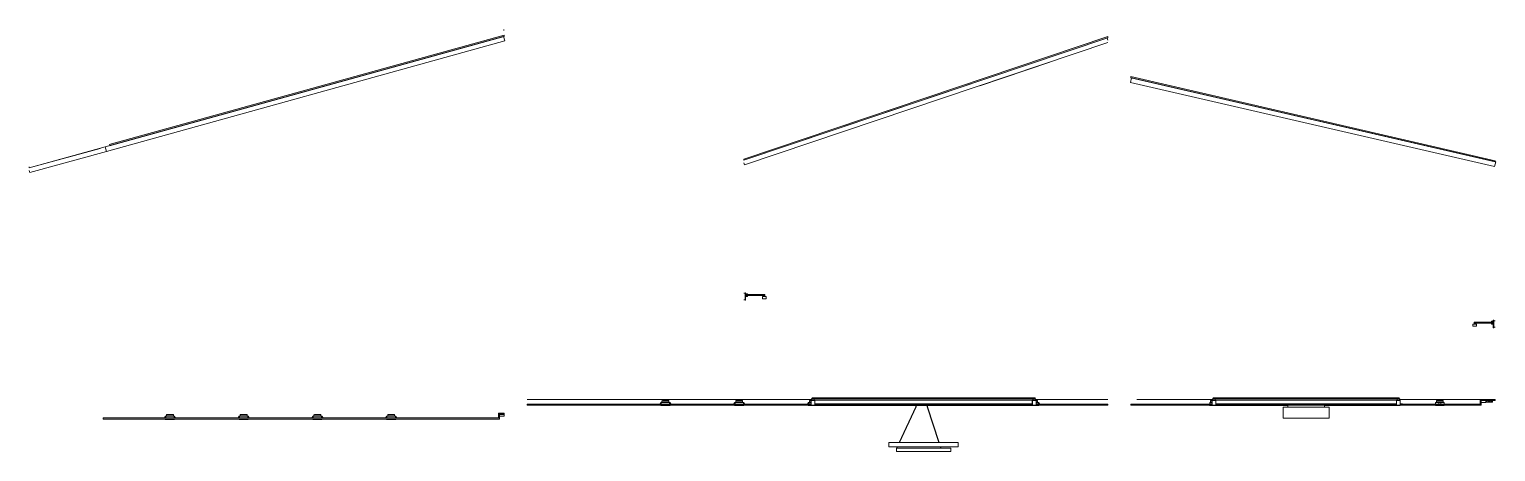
# Model space of a CAD drawing. Header units: centimetres. Extents: x 169 to 1760, y 222 to 680.
import ezdxf

# ---------------------------------------------------------------- set-up
doc = ezdxf.new("R2010")
doc.units = ezdxf.units.CM
for name, color, linetype, lineweight in [('A-CLNG', 7, 'Continuous', 15), ('A-CLNG-PATT', 7, 'Continuous', 15), ('A-GENM', 7, 'Continuous', 9), ('A-GLAZ-CWMG', 7, 'Continuous', 9), ('A-WALL', 7, 'Continuous', 9), ('A-WALL-PATT', 7, 'Continuous', 9), ('E-LITE-EQPM', 7, 'Continuous', 9)]:
    doc.layers.add(name, color=color, linetype=linetype, lineweight=lineweight)

# ---------------------------------------------------------------- blocks, each defined once
blk = doc.blocks.new('Rectangular Mullion - TEC_LAMEL-1615011-2-2')
at = {"layer": 'A-GLAZ-CWMG', "color": 253, "lineweight": 5, "true_color": 0xaaaaaa}
for p, q in [((1364.7, 627.1), (1363.6, 622.2)), ((1363.6, 622.2), (1758.6, 531)), ((1759.7, 535.9), (1364.7, 627.1)), ((1758.6, 531), (1759.7, 535.9))]:
    blk.add_line(p, q, dxfattribs=at)
blk = doc.blocks.new('Rectangular Mullion - TEC_LAMEL-1726567-2-2')
at = {"layer": 'A-GLAZ-CWMG', "color": 253, "lineweight": 5, "true_color": 0xaaaaaa}
for p, q in [((169.1, 529.4), (251.5, 552.2)), ((252.8, 547.4), (169.8, 524.4)), ((169.8, 524.4), (169.1, 526.8))]:
    blk.add_line(p, q, dxfattribs=at)
blk = doc.blocks.new('Rectangular Mullion - TEC_LAMEL-1726568-2-2')
at = {"layer": 'A-GLAZ-CWMG', "color": 253, "lineweight": 5, "true_color": 0xaaaaaa}
for p, q in [((683.5, 672), (251.5, 552.2)), ((684.8, 667.2), (683.5, 672)), ((252.8, 547.4), (684.8, 667.2)), ((251.5, 552.2), (252.8, 547.4))]:
    blk.add_line(p, q, dxfattribs=at)
blk = doc.blocks.new('Rectangular Mullion - TEC_LAMEL-1615315-2-2')
at = {"layer": 'A-GLAZ-CWMG', "color": 253, "lineweight": 5, "true_color": 0xaaaaaa}
for p, q in [((1338.3, 670.4), (1339.1, 668)), ((1339.1, 665.4), (944.9, 532.7)), ((944.1, 537.7), (1190.6, 620.7)), ((944.9, 532.7), (944.1, 535.1))]:
    blk.add_line(p, q, dxfattribs=at)
blk = doc.blocks.new('ClearAccent-RS060B-3D - 1xLED5-36-_830-1748872-2-2')
at = {"layer": 'E-LITE-EQPM', "lineweight": 5}
for p, q in [((854.6, 273.3), (854.6, 273.2)), ((863.6, 273.2), (863.7, 273.3))]:
    blk.add_line(p, q, dxfattribs=at)
blk = doc.blocks.new('LIGHT PROFILE - 60-1634594-2-2')
at = {"layer": 'E-LITE-EQPM', "lineweight": 5}
for p, q in [((1017.2, 277), (1021.1, 277)), ((1017.2, 277), (1017.2, 272)), ((1021.1, 272), (1017.2, 272)), ((1021.1, 272), (1021.1, 277))]:
    blk.add_line(p, q, dxfattribs=at)
blk = doc.blocks.new('ClearAccent-RS060B-3D - 1xLED5-36-_830-V27-2-2')
at = {"layer": 'E-LITE-EQPM', "lineweight": 5}
for p, q in [((1254.1, 271.8), (1254.1, 271.5)), ((1264.1, 271.5), (1254.1, 271.5)), ((1262.9, 276.6), (1261.2, 276.6)), ((1261.2, 275.2), (1262.9, 275.2)), ((1262.9, 275.2), (1261.2, 275.2)), ((1261.2, 275), (1263.7, 275)), ((1261.3, 277), (1262.5, 277)), ((1262.4, 275), (1262.4, 275.2)), ((1262.9, 276.6), (1262.5, 277)), ((1262.9, 275.2), (1262.9, 276.6)), ((1263.1, 275), (1262.9, 275.2)), ((1263.6, 273.2), (1263.7, 273.3)), ((1263.9, 275.1), (1263.7, 275)), ((1263.7, 275), (1264.9, 273.2)), ((1263.7, 273.3), (1263.7, 275)), ((1263.7, 273.3), (1263.7, 273.3)), ((1265.2, 273.2), (1263.9, 275.1)), ((1264.1, 271.5), (1264.1, 272))]:
    blk.add_line(p, q, dxfattribs=at)
blk = doc.blocks.new('ClearAccent-RS060B-3D - 1xLED5-36-_830-V28-2-2')
at = {"layer": 'E-LITE-EQPM', "lineweight": 5}
for p, q in [((1174.1, 271.8), (1174.1, 271.5)), ((1184.1, 271.5), (1174.1, 271.5)), ((1184.1, 271.5), (1184.1, 271.8))]:
    blk.add_line(p, q, dxfattribs=at)
blk = doc.blocks.new('ClearAccent-RS060B-3D - 1xLED5-36-_830-V29-2-2')
at = {"layer": 'E-LITE-EQPM', "lineweight": 5}
for p, q in [((1014.4, 275.1), (1013.1, 273.2)), ((1013.3, 273.2), (1014.6, 275)), ((1014.1, 272), (1014.1, 271.5)), ((1024.1, 271.5), (1014.1, 271.5)), ((1014.6, 275), (1014.4, 275.1)), ((1014.6, 275), (1014.6, 273.3)), ((1014.6, 275), (1017.1, 275)), ((1014.6, 273.3), (1014.6, 273.2)), ((1014.6, 273.3), (1014.6, 273.3)), ((1015.4, 275.2), (1015.2, 275)), ((1015.8, 277), (1015.4, 276.6)), ((1015.4, 276.6), (1015.4, 275.2)), ((1017.1, 276.6), (1015.4, 276.6)), ((1015.4, 275.2), (1017.1, 275.2)), ((1017.1, 275.2), (1015.4, 275.2)), ((1015.8, 277), (1017, 277)), ((1015.8, 275.2), (1015.8, 275)), ((1024.1, 271.5), (1024.1, 271.8))]:
    blk.add_line(p, q, dxfattribs=at)
blk = doc.blocks.new('ClearAccent-RS060B-3D - 1xLED5-36-_830-V30-2-2')
at = {"layer": 'E-LITE-EQPM', "lineweight": 5}
for p, q in [((934.4, 275.1), (933.1, 273.2)), ((933.3, 273.2), (934.6, 275)), ((934.1, 272), (934.1, 271.5)), ((944.1, 271.5), (934.1, 271.5)), ((934.6, 275), (934.4, 275.1)), ((934.6, 275), (934.6, 273.3)), ((934.6, 275), (943.7, 275)), ((934.6, 273.3), (934.6, 273.2)), ((934.6, 273.3), (943.7, 273.3)), ((935.4, 275.2), (935.2, 275)), ((935.8, 277), (935.4, 276.6)), ((935.4, 276.6), (935.4, 275.2)), ((942.9, 276.6), (935.4, 276.6)), ((935.4, 275.2), (942.9, 275.2)), ((942.9, 275.2), (935.4, 275.2)), ((935.8, 277), (942.5, 277)), ((935.8, 275.2), (935.8, 275)), ((942.4, 275), (942.4, 275.2)), ((942.9, 276.6), (942.5, 277)), ((942.9, 275.2), (942.9, 276.6)), ((943.1, 275), (942.9, 275.2)), ((943.6, 273.2), (943.7, 273.3)), ((943.9, 275.1), (943.7, 275)), ((943.7, 275), (944.9, 273.2)), ((943.7, 273.3), (943.7, 275)), ((945.2, 273.2), (943.9, 275.1)), ((944.1, 271.5), (944.1, 272))]:
    blk.add_line(p, q, dxfattribs=at)
blk = doc.blocks.new('ClearAccent-RS060B-3D - 1xLED5-36-_830-1748929-2-2')
at = {"layer": 'E-LITE-EQPM', "lineweight": 5}
for p, q in [((1449.1, 272), (1449.1, 271.5)), ((1454.1, 271.5), (1449.3, 271.5)), ((1449.6, 275), (1449.6, 273.3)), ((1449.6, 275), (1452.1, 275)), ((1449.6, 273.3), (1449.6, 273.2)), ((1449.6, 273.3), (1449.6, 273.3)), ((1450.4, 275.2), (1450.2, 275)), ((1450.8, 277), (1450.4, 276.6)), ((1450.4, 276.6), (1450.4, 275.2)), ((1452.1, 276.6), (1450.4, 276.6)), ((1450.4, 275.2), (1452.1, 275.2)), ((1452.1, 275.2), (1450.4, 275.2)), ((1450.8, 277), (1452, 277)), ((1450.8, 275.2), (1450.8, 275)), ((1459, 271.5), (1454.1, 271.5)), ((1459.1, 271.5), (1459.1, 271.8))]:
    blk.add_line(p, q, dxfattribs=at)
blk = doc.blocks.new('ClearAccent-RS060B-3D - 1xLED5-36-_830-V31-2-2')
at = {"layer": 'E-LITE-EQPM', "lineweight": 5}
for p, q in [((1529.1, 271.8), (1529.1, 271.5)), ((1534.1, 271.5), (1529.3, 271.5))]:
    blk.add_line(p, q, dxfattribs=at)
blk = doc.blocks.new('ClearAccent-RS060B-3D - 1xLED5-36-_830-V32-2-2')
at = {"layer": 'E-LITE-EQPM', "lineweight": 5}
for p, q in [((1609.1, 271.8), (1609.1, 271.5)), ((1614.1, 271.5), (1609.3, 271.5)), ((1619, 271.5), (1614.1, 271.5)), ((1619.1, 271.5), (1619.1, 271.8))]:
    blk.add_line(p, q, dxfattribs=at)
blk = doc.blocks.new('ClearAccent-RS060B-3D - 1xLED5-36-_830-V33-2-2')
at = {"layer": 'E-LITE-EQPM', "lineweight": 5}
for p, q in [((1694.1, 272), (1694.1, 271.5)), ((1699.1, 271.5), (1694.3, 271.5)), ((1694.6, 275), (1694.6, 273.3)), ((1694.6, 275), (1698.1, 275)), ((1694.6, 273.3), (1694.6, 273.2)), ((1694.6, 273.3), (1698.1, 273.3)), ((1695.4, 275.2), (1695.2, 275)), ((1695.8, 277), (1695.4, 276.6)), ((1695.4, 276.6), (1695.4, 275.2)), ((1699.1, 276.6), (1695.4, 276.6)), ((1695.4, 275.2), (1699.1, 275.2)), ((1699.1, 275.2), (1695.4, 275.2)), ((1695.8, 277), (1699.1, 277)), ((1695.8, 275.2), (1695.8, 275)), ((1698.1, 273.2), (1698.1, 275.1)), ((1698.1, 275.1), (1700.1, 275.1)), ((1699.1, 277), (1702.5, 277)), ((1702.9, 276.6), (1699.1, 276.6)), ((1699.1, 275.2), (1702.9, 275.2)), ((1702.9, 275.2), (1699.1, 275.2)), ((1704, 271.5), (1699.1, 271.5)), ((1700.1, 275.1), (1700.1, 273.2)), ((1700.2, 275), (1703.7, 275)), ((1700.2, 273.3), (1703.7, 273.3)), ((1702.4, 275), (1702.4, 275.2)), ((1702.9, 276.6), (1702.5, 277)), ((1702.9, 275.2), (1702.9, 276.6)), ((1703.1, 275), (1702.9, 275.2)), ((1703.6, 273.2), (1703.7, 273.3)), ((1703.7, 273.3), (1703.7, 275)), ((1704.1, 271.5), (1704.1, 272))]:
    blk.add_line(p, q, dxfattribs=at)
blk = doc.blocks.new('ClearAccent-RS060B-3D - 1xLED5-36-_830-V34-2-2')
at = {"layer": 'E-LITE-EQPM', "lineweight": 5}
for p, q in [((1694.1, 272), (1694.1, 271.5)), ((1694.3, 271.5), (1694.3, 271.5)), ((1694.6, 273.3), (1694.6, 273.2)), ((1703.6, 273.2), (1703.7, 273.3)), ((1704, 271.5), (1704, 271.5)), ((1704.1, 271.5), (1704.1, 272))]:
    blk.add_line(p, q, dxfattribs=at)
blk = doc.blocks.new('LED STRIP PHOTO_0010 - LED-1642415-2-2')
at = {"layer": 'E-LITE-EQPM', "lineweight": 5}
for p, q in [((1744.1, 277), (1749.1, 277)), ((1744.1, 277), (1744.1, 275)), ((1749.1, 275), (1744.1, 275)), ((1749.1, 275), (1749.1, 277))]:
    blk.add_line(p, q, dxfattribs=at)
blk = doc.blocks.new('LIGHT PROFILE1 - SM530C L1130 1 xLED15S_830 OC 2-1674046-2-2')
at = {"layer": 'E-LITE-EQPM', "lineweight": 5}
blk.add_line((1276, 644.1), (1200.2, 618.6), dxfattribs=at)
blk = doc.blocks.new('Nachttisch-Leuchte Gelenkarm - 470lm _ 3200K _ 220x420-1674104-2-2')
at = {"layer": 'E-LITE-EQPM', "color": 8, "lineweight": 5, "true_color": 0x737373}
for p, q in [((944.1, 393.5), (945.6, 393.5)), ((945.6, 386.5), (944.1, 386.5)), ((945.6, 391), (945.6, 394)), ((945.6, 394), (946.1, 394)), ((945.6, 386), (945.6, 390.9)), ((946.1, 386), (945.6, 386)), ((946.1, 393.9), (946.1, 386)), ((946.2, 388.4), (946.1, 388.4)), ((946.1, 387.4), (946.2, 387.4)), ((946.2, 387.9), (946.2, 387.9)), ((946.2, 387.9), (946.2, 387.9)), ((946.3, 393), (947.3, 393)), ((946.3, 393), (946.3, 392)), ((947.3, 392), (946.3, 392)), ((946.3, 391), (947.3, 391)), ((946.3, 391), (946.3, 390)), ((947.3, 390), (946.3, 390)), ((946.5, 392), (946.5, 391)), ((947.3, 393), (948.1, 393)), ((947.3, 392), (947.4, 392)), ((947.4, 391), (947.3, 391)), ((948.1, 390), (947.3, 390)), ((947.5, 392), (947.6, 392)), ((947.6, 391), (947.5, 391)), ((947.7, 392), (947.7, 392)), ((947.7, 392), (947.8, 392)), ((947.8, 391), (947.7, 391)), ((947.7, 391), (947.7, 391)), ((947.8, 392), (954.1, 392)), ((954.2, 391), (947.8, 391)), ((948.1, 392), (948.1, 393)), ((948.1, 390), (948.1, 391))]:
    blk.add_line(p, q, dxfattribs=at)
at = {"layer": 'E-LITE-EQPM', "lineweight": 5}
for p, q in [((954.1, 392), (966.8, 392)), ((966.8, 391), (954.2, 391)), ((964.3, 390), (964.3, 387.5)), ((968.3, 390), (964.3, 390)), ((964.3, 387.5), (968.3, 387.5)), ((965.5, 391), (965.5, 390)), ((966.8, 392), (967.1, 392)), ((966.9, 391), (966.8, 391)), ((967, 391), (967, 391)), ((967.1, 391), (967.1, 392)), ((967.1, 390), (967.1, 391)), ((968.3, 387.5), (968.3, 390))]:
    blk.add_line(p, q, dxfattribs=at)
blk = doc.blocks.new('Nachttisch-Leuchte Gelenkarm - 470lm _ 3200K _ 220x420-1642099-2-2')
at = {"layer": 'E-LITE-EQPM', "lineweight": 5}
for p, q in [((1739, 360.1), (1735, 360.1)), ((1735, 360.1), (1735, 357.6)), ((1735, 357.6), (1739, 357.6)), ((1736.2, 362.1), (1736.2, 361.1)), ((1736.2, 362.1), (1736.5, 362.1)), ((1736.2, 361.1), (1736.2, 360.1)), ((1736.3, 361.1), (1736.3, 361.1)), ((1736.5, 362.1), (1755.5, 362.1)), ((1755.5, 361.1), (1736.5, 361.1)), ((1737.8, 360.1), (1737.8, 361.1)), ((1739, 357.6), (1739, 360.1)), ((1755.2, 363.1), (1755.2, 362.1)), ((1755.2, 363.1), (1756, 363.1)), ((1755.2, 361.1), (1755.2, 360.1)), ((1756, 360.1), (1755.2, 360.1)), ((1755.5, 362.1), (1755.6, 362.1)), ((1755.6, 361.1), (1755.5, 361.1)), ((1755.6, 362.1), (1755.6, 362.1)), ((1755.6, 361.1), (1755.6, 361.1)), ((1755.7, 362.1), (1755.8, 362.1)), ((1755.8, 361.1), (1755.7, 361.1)), ((1755.9, 362.1), (1756, 362.1)), ((1756, 361.1), (1755.9, 361.1)), ((1756, 363.1), (1757, 363.1)), ((1757, 362.1), (1756, 362.1)), ((1756, 361.1), (1757, 361.1)), ((1757, 360.1), (1756, 360.1)), ((1756.8, 361.1), (1756.8, 362.1)), ((1757, 362.1), (1757, 363.1)), ((1757, 360.1), (1757, 361.1)), ((1757.1, 356.1), (1757.1, 364.1)), ((1757.1, 364.1), (1757.6, 364.1)), ((1757.1, 358.5), (1757.1, 358.5)), ((1757.1, 358), (1757.1, 358)), ((1757.1, 358), (1757.1, 358)), ((1757.1, 357.5), (1757.1, 357.5)), ((1757.6, 356.1), (1757.1, 356.1)), ((1757.6, 364.1), (1757.6, 356.1)), ((1757.6, 363.6), (1759.1, 363.6)), ((1759.1, 356.6), (1757.6, 356.6))]:
    blk.add_line(p, q, dxfattribs=at)
blk = doc.blocks.new('TRACK LIGHT MAYTONI SYS - 200x276-1638274-2-2')
at = {"layer": 'A-GENM', "lineweight": 5}
for p, q in [((1452.1, 273.4), (1449.6, 273.4)), ((1449.6, 273.4), (1449.6, 273.2)), ((1449.6, 273.2), (1452.1, 273.2)), ((1452.7, 277.4), (1452.1, 277.4)), ((1452.1, 277.4), (1452.1, 273.4)), ((1452.1, 273.2), (1452.1, 271.8)), ((1452.1, 271.8), (1452.2, 271.8)), ((1452.2, 277), (1452.2, 277.1)), ((1452.2, 277.1), (1453.3, 277.1)), ((1452.2, 271.8), (1452.2, 272)), ((1456.1, 271.8), (1452.2, 271.8)), ((1453.1, 278.9), (1452.7, 278.9)), ((1452.7, 278.9), (1452.7, 277.4)), ((1453, 277.2), (1453, 278.6)), ((1453, 278.6), (1453.3, 278.6)), ((1453.3, 277.2), (1453, 277.2)), ((1453.6, 279.6), (1453.1, 279.6)), ((1453.1, 279.6), (1453.1, 278.9)), ((1453.8, 279.9), (1453.2, 279.9)), ((1453.2, 279.9), (1453.2, 279.8)), ((1453.2, 279.8), (1453.6, 279.8)), ((1453.3, 278.6), (1453.3, 279.4)), ((1453.3, 279.4), (1454.9, 279.4)), ((1454.9, 278.6), (1453.3, 278.6)), ((1453.3, 277.1), (1453.3, 277.2)), ((1455, 277.2), (1453.3, 277.2)), ((1455, 277.1), (1453.3, 277.1)), ((1453.6, 279.8), (1453.6, 279.6)), ((1453.8, 279.6), (1453.8, 279.9)), ((1454.5, 279.9), (1453.8, 279.9)), ((1454.5, 279.6), (1453.8, 279.6)), ((1454.5, 279.9), (1454.5, 279.6)), ((1455.1, 279.9), (1454.5, 279.9)), ((1454.7, 279.6), (1454.7, 279.8)), ((1454.7, 279.8), (1455.1, 279.8)), ((1455.2, 279.6), (1454.7, 279.6)), ((1454.9, 279.4), (1454.9, 278.6)), ((1454.9, 278.6), (1455.3, 278.6)), ((1455.3, 277.2), (1455, 277.2)), ((1455, 277.2), (1455, 277.1)), ((1455, 277.1), (1456.1, 277.1)), ((1455.1, 279.8), (1455.1, 279.9)), ((1653.2, 279.9), (1455.1, 279.9)), ((1653.2, 279.8), (1455.1, 279.8)), ((1455.2, 278.9), (1455.2, 279.6)), ((1653.1, 279.6), (1455.2, 279.6)), ((1455.6, 278.9), (1455.2, 278.9)), ((1455.3, 278.6), (1455.3, 277.2)), ((1455.6, 277.4), (1455.6, 278.9)), ((1652.7, 278.9), (1455.6, 278.9)), ((1456.2, 277.4), (1455.6, 277.4)), ((1456.1, 277.1), (1456.1, 277)), ((1456.1, 272), (1456.1, 271.8)), ((1456.1, 271.8), (1456.2, 271.8)), ((1456.2, 273.4), (1456.2, 277.4)), ((1652.1, 277.4), (1456.2, 277.4)), ((1458.6, 273.4), (1456.2, 273.4)), ((1456.2, 271.8), (1456.2, 273.2)), ((1456.2, 273.2), (1458.6, 273.2)), ((1534.1, 271.8), (1456.2, 271.8)), ((1458.6, 273.2), (1458.6, 273.4)), ((1649.6, 273.4), (1458.6, 273.4)), ((1652.1, 271.8), (1574.1, 271.8)), ((1652.1, 273.4), (1649.6, 273.4)), ((1649.6, 273.4), (1649.6, 273.2)), ((1649.6, 273.2), (1652.1, 273.2)), ((1652.7, 277.4), (1652.1, 277.4)), ((1652.1, 277.4), (1652.1, 273.4)), ((1652.1, 273.2), (1652.1, 271.8)), ((1652.1, 271.8), (1652.2, 271.8)), ((1652.2, 277), (1652.2, 277.1)), ((1652.2, 277.1), (1653.3, 277.1)), ((1652.2, 271.8), (1652.2, 272)), ((1656.1, 271.8), (1652.2, 271.8)), ((1653.1, 278.9), (1652.7, 278.9)), ((1652.7, 278.9), (1652.7, 277.4)), ((1653, 277.2), (1653, 278.6)), ((1653, 278.6), (1653.3, 278.6)), ((1653.3, 277.2), (1653, 277.2)), ((1653.6, 279.6), (1653.1, 279.6)), ((1653.1, 279.6), (1653.1, 278.9)), ((1653.8, 279.9), (1653.2, 279.9)), ((1653.2, 279.9), (1653.2, 279.8)), ((1653.2, 279.8), (1653.6, 279.8)), ((1653.3, 278.6), (1653.3, 279.4)), ((1653.3, 279.4), (1654.9, 279.4)), ((1654.9, 278.6), (1653.3, 278.6)), ((1653.3, 277.1), (1653.3, 277.2)), ((1655, 277.2), (1653.3, 277.2)), ((1655, 277.1), (1653.3, 277.1)), ((1653.6, 279.8), (1653.6, 279.6)), ((1653.8, 279.6), (1653.8, 279.9)), ((1654.5, 279.9), (1653.8, 279.9)), ((1654.5, 279.6), (1653.8, 279.6)), ((1655.1, 279.9), (1654.5, 279.9)), ((1654.5, 279.9), (1654.5, 279.6)), ((1654.7, 279.6), (1654.7, 279.8)), ((1654.7, 279.8), (1655.1, 279.8)), ((1655.2, 279.6), (1654.7, 279.6)), ((1654.9, 279.4), (1654.9, 278.6)), ((1654.9, 278.6), (1655.3, 278.6)), ((1655.3, 277.2), (1655, 277.2)), ((1655, 277.2), (1655, 277.1)), ((1655, 277.1), (1656.1, 277.1)), ((1655.1, 279.8), (1655.1, 279.9)), ((1655.2, 278.9), (1655.2, 279.6)), ((1655.6, 278.9), (1655.2, 278.9)), ((1655.3, 278.6), (1655.3, 277.2)), ((1655.6, 277.4), (1655.6, 278.9)), ((1656.2, 277.4), (1655.6, 277.4)), ((1656.1, 277.1), (1656.1, 277)), ((1656.1, 272), (1656.1, 271.8)), ((1656.1, 271.8), (1656.2, 271.8)), ((1656.2, 273.4), (1656.2, 277.4)), ((1658.6, 273.4), (1656.2, 273.4)), ((1656.2, 271.8), (1656.2, 273.2)), ((1656.2, 273.2), (1658.6, 273.2)), ((1658.6, 273.2), (1658.6, 273.4))]:
    blk.add_line(p, q, dxfattribs=at)
blk = doc.blocks.new('CURTAIN RAIL - CURTAIN RAIL-1696523-2-2')
at = {"layer": 'A-GENM', "lineweight": 5}
for p, q in [((1751.1, 275.3), (1750.2, 275.3)), ((1755, 275.3), (1754.1, 275.3))]:
    blk.add_line(p, q, dxfattribs=at)
blk = doc.blocks.new('CURTAIN RAIL - CURTAIN RAIL-1696591-2-2')
at = {"layer": 'A-GENM', "lineweight": 5}
for p, q in [((1756.1, 277), (1749.1, 277)), ((1749.1, 275.3), (1750.2, 275.3)), ((1749.3, 276.8), (1749.7, 276.8)), ((1749.3, 275.5), (1749.3, 276.8)), ((1749.7, 275.5), (1749.3, 275.5)), ((1749.7, 276.8), (1749.7, 275.5)), ((1749.9, 275.5), (1749.9, 276.8)), ((1749.9, 276.8), (1751.4, 276.8)), ((1750.2, 275.5), (1749.9, 275.5)), ((1750.2, 275.3), (1750.2, 275.5)), ((1751.4, 275.5), (1751.1, 275.5)), ((1751.1, 275.5), (1751.1, 275.3)), ((1751.1, 275.3), (1754.1, 275.3)), ((1751.4, 276.8), (1751.4, 275.5)), ((1751.6, 275.5), (1751.6, 276.8)), ((1751.6, 276.8), (1753.6, 276.8)), ((1753.6, 275.5), (1751.6, 275.5)), ((1753.6, 276.8), (1753.6, 275.5)), ((1753.8, 275.5), (1753.8, 276.8)), ((1753.8, 276.8), (1755.3, 276.8)), ((1754.1, 275.5), (1753.8, 275.5)), ((1754.1, 275.3), (1754.1, 275.5)), ((1755.3, 275.5), (1755, 275.5)), ((1755, 275.5), (1755, 275.3)), ((1755, 275.3), (1756.1, 275.3)), ((1755.3, 276.8), (1755.3, 275.5)), ((1755.5, 276.8), (1755.9, 276.8)), ((1755.5, 275.5), (1755.5, 276.8)), ((1755.9, 275.5), (1755.5, 275.5)), ((1755.9, 276.8), (1755.9, 275.5)), ((1756.1, 275.3), (1756.1, 277))]:
    blk.add_line(p, q, dxfattribs=at)
blk = doc.blocks.new('LED STRIP PHOTO_0010 - LED STRIP PHOTO IP44-1750545-2-2')
at = {"layer": 'E-LITE-EQPM', "lineweight": 5}
for p, q in [((679.1, 262), (684.1, 262)), ((679.1, 260), (679.1, 262)), ((684.1, 260), (679.1, 260)), ((684.1, 260), (684.1, 262))]:
    blk.add_line(p, q, dxfattribs=at)
blk = doc.blocks.new('ClearAccent-RS060B-3D - 1xLED5-36-_830 IP44-1624049-2-2')
at = {"layer": 'E-LITE-EQPM', "lineweight": 5}
for p, q in [((316.9, 260.1), (315.6, 258.2)), ((315.8, 258.2), (317.1, 260)), ((316.6, 257), (316.6, 256.5)), ((326.6, 256.5), (316.6, 256.5)), ((317.1, 260), (316.9, 260.1)), ((317.1, 260), (317.1, 258.3)), ((317.1, 260), (326.2, 260)), ((317.1, 258.3), (317.1, 258.2)), ((317.1, 258.3), (326.2, 258.3)), ((317.9, 260.2), (317.7, 260)), ((318.3, 262), (317.9, 261.6)), ((317.9, 261.6), (317.9, 260.2)), ((325.4, 261.6), (317.9, 261.6)), ((317.9, 260.2), (323.5, 260.2)), ((323.5, 260.2), (317.9, 260.2)), ((318.3, 262), (325, 262)), ((318.3, 260.2), (318.3, 260)), ((323.5, 260.2), (325.4, 260.2)), ((325.4, 260.2), (323.5, 260.2)), ((324.9, 260), (324.9, 260.2)), ((325.4, 261.6), (325, 262)), ((325.4, 260.2), (325.4, 261.6)), ((325.6, 260), (325.4, 260.2)), ((326.1, 258.2), (326.2, 258.3)), ((326.4, 260.1), (326.2, 260)), ((326.2, 260), (327.4, 258.2)), ((326.2, 258.3), (326.2, 260)), ((327.7, 258.2), (326.4, 260.1)), ((326.6, 256.5), (326.6, 257))]:
    blk.add_line(p, q, dxfattribs=at)
blk = doc.blocks.new('ClearAccent-RS060B-3D - 1xLED5-36-_830 IP44-V35-2-2')
at = {"layer": 'E-LITE-EQPM', "lineweight": 5}
for p, q in [((396.9, 260.1), (395.6, 258.2)), ((395.8, 258.2), (397.1, 260)), ((396.6, 257), (396.6, 256.5)), ((406.6, 256.5), (396.6, 256.5)), ((397.1, 260), (396.9, 260.1)), ((397.1, 260), (397.1, 258.3)), ((397.1, 260), (406.2, 260)), ((397.1, 258.3), (397.1, 258.2)), ((397.1, 258.3), (406.2, 258.3)), ((397.9, 260.2), (397.7, 260)), ((398.3, 262), (397.9, 261.6)), ((397.9, 261.6), (397.9, 260.2)), ((405.4, 261.6), (397.9, 261.6)), ((397.9, 260.2), (405.4, 260.2)), ((405.4, 260.2), (397.9, 260.2)), ((398.3, 262), (405, 262)), ((398.3, 260.2), (398.3, 260)), ((404.9, 260), (404.9, 260.2)), ((405.4, 261.6), (405, 262)), ((405.4, 260.2), (405.4, 261.6)), ((405.6, 260), (405.4, 260.2)), ((406.1, 258.2), (406.2, 258.3)), ((406.4, 260.1), (406.2, 260)), ((406.2, 260), (407.4, 258.2)), ((406.2, 258.3), (406.2, 260)), ((407.7, 258.2), (406.4, 260.1)), ((406.6, 256.5), (406.6, 257))]:
    blk.add_line(p, q, dxfattribs=at)
blk = doc.blocks.new('ClearAccent-RS060B-3D - 1xLED5-36-_830 IP44-V36-2-2')
at = {"layer": 'E-LITE-EQPM', "lineweight": 5}
for p, q in [((556.9, 260.1), (555.6, 258.2)), ((555.8, 258.2), (557.1, 260)), ((556.6, 257), (556.6, 256.5)), ((566.6, 256.5), (556.6, 256.5)), ((557.1, 260), (556.9, 260.1)), ((557.1, 260), (557.1, 258.3)), ((557.1, 260), (566.2, 260)), ((557.1, 258.3), (557.1, 258.2)), ((557.1, 258.3), (566.2, 258.3)), ((557.9, 260.2), (557.7, 260)), ((558.3, 262), (557.9, 261.6)), ((557.9, 261.6), (557.9, 260.2)), ((565.4, 261.6), (557.9, 261.6)), ((557.9, 260.2), (565.4, 260.2)), ((565.4, 260.2), (557.9, 260.2)), ((558.3, 262), (558.7, 262)), ((558.3, 260.2), (558.3, 260)), ((558.7, 262), (565, 262)), ((564.9, 260), (564.9, 260.2)), ((565.4, 261.6), (565, 262)), ((565.4, 260.2), (565.4, 261.6)), ((565.6, 260), (565.4, 260.2)), ((566.1, 258.2), (566.2, 258.3)), ((566.4, 260.1), (566.2, 260)), ((566.2, 260), (567.4, 258.2)), ((566.2, 258.3), (566.2, 260)), ((567.7, 258.2), (566.4, 260.1)), ((566.6, 256.5), (566.6, 257))]:
    blk.add_line(p, q, dxfattribs=at)
blk = doc.blocks.new('Deckenleuchte rund mit Ring Aufbau - 50-1639389-2-2')
at = {"layer": 'E-LITE-EQPM', "lineweight": 5}
for p, q in [((1534.1, 272), (1534.1, 269.8)), ((1574.1, 269.8), (1574.1, 272)), ((1529.1, 269.8), (1529.1, 258)), ((1529.1, 269.8), (1579.1, 269.8)), ((1529.1, 258), (1579.1, 258)), ((1579.1, 258), (1579.1, 269.8))]:
    blk.add_line(p, q, dxfattribs=at)
blk = doc.blocks.new('ВИСЯЩА ЛАМПА ДВОЕН КРЪГ - ВИСЯЩА ЛАМПА ДВОЕН КРЪГ-1620252-2-2')
at = {"layer": 'E-LITE-EQPM', "lineweight": 5}
for p, q in [((1126.4, 272), (1126.4, 271.7)), ((1151.9, 271.7), (1126.4, 271.7)), ((1130.8, 271.7), (1130.8, 270.2)), ((1131.1, 270.1), (1131.1, 271.7)), ((1143.1, 271.7), (1143.1, 270.2)), ((1143.4, 270.2), (1143.4, 271.7)), ((1143.4, 270.2), (1143.4, 271.7)), ((1151.9, 271.7), (1151.9, 272)), ((1130.8, 270.2), (1112.7, 231.7)), ((1113.1, 231.7), (1131.1, 270.1)), ((1143.1, 270.1), (1155.6, 231.7)), ((1155.9, 231.7), (1143.4, 270.2)), ((1101.6, 231.7), (1101.6, 226.7)), ((1101.6, 231.7), (1176.6, 231.7)), ((1101.6, 226.7), (1176.6, 226.7)), ((1109.6, 225.4), (1109.6, 221.6)), ((1109.6, 225.4), (1168.7, 225.4)), ((1110.4, 226.7), (1110.1, 226.1)), ((1110.1, 226.1), (1110.1, 225.4)), ((1110.4, 226.1), (1110.7, 226.7)), ((1110.4, 225.4), (1110.4, 226.1)), ((1157.2, 226.7), (1157.4, 226.1)), ((1157.7, 226.2), (1157.6, 226.7)), ((1168.7, 221.6), (1168.7, 225.4)), ((1176.6, 226.7), (1176.6, 231.7)), ((1109.6, 221.9), (1109.6, 221.6)), ((1109.6, 221.6), (1168.7, 221.6)), ((1168.6, 221.6), (1168.6, 221.9))]:
    blk.add_line(p, q, dxfattribs=at)
for start_param, end_param in [(0.967889, 4.109481), (3.141593, 3.847682), (4.109481, 5.156679), (4.371281, 4.894879), (5.418478, 7.251074), (5.418478, 6.283185)]:
    blk.add_ellipse((1157.6, 226.1), major_axis=(0.151, 0.049), ratio=0.471676, start_param=start_param, end_param=end_param, dxfattribs=at)
for points, knots in [([(1130.9, 270.2), (1130.9, 270.2), (1130.9, 270.2), (1130.8, 270.2), (1130.8, 270.2), (1130.8, 270.2), (1130.8, 270.2), (1130.8, 270.2)], [0, 0, 0, 0, 0.0833333, 0.1666667, 0.25, 0.3333333, 0.5, 0.5, 0.5, 0.5]), ([(1131.1, 270.1), (1131.1, 270.1), (1131.1, 270.1), (1131, 270.2), (1131, 270.2), (1130.9, 270.2), (1130.9, 270.2)], [0.5, 0.5, 0.5, 0.5, 0.6666667, 0.8333333, 0.9166667, 1, 1, 1, 1]), ([(1143.3, 270.2), (1143.3, 270.2), (1143.3, 270.2), (1143.2, 270.2), (1143.2, 270.2), (1143.2, 270.2), (1143.1, 270.2), (1143.1, 270.2), (1143.1, 270.2), (1143.1, 270.2)], [0, 0, 0, 0, 0.1666667, 0.25, 0.3333333, 0.4166667, 0.5, 0.5833333, 0.6666667, 0.6666667, 0.6666667, 0.6666667]), ([(1110.3, 226.1), (1110.2, 226.1), (1110.2, 226.1), (1110.2, 226.1), (1110.1, 226.1), (1110.1, 226.1), (1110.1, 226.1), (1110.1, 226.1)], [0, 0, 0, 0, 0.0833333, 0.1666667, 0.25, 0.3333333, 0.5, 0.5, 0.5, 0.5]), ([(1110.4, 226.1), (1110.4, 226.1), (1110.4, 226.1), (1110.4, 226.1), (1110.3, 226.1), (1110.3, 226.1), (1110.3, 226.1)], [0.5, 0.5, 0.5, 0.5, 0.6666667, 0.8333333, 0.9166667, 1, 1, 1, 1])]:
    blk.add_open_spline(points, degree=3, knots=knots, dxfattribs=at)
for points in [[(1143.4, 270.2), (1143.4, 270.2), (1143.4, 270.2), (1143.4, 270.2), (1143.4, 270.2), (1143.4, 270.2), (1143.3, 270.2)], [(1143.4, 270.2), (1143.4, 270.2), (1143.4, 270.2), (1143.4, 270.2)]]:
    blk.add_open_spline(points, degree=3, dxfattribs=at)
blk = doc.blocks.new('ВИСЯЩА ЛАМПА ДВОЕН КРЪГ - ВИСЯЩА ЛАМПА ДВОЕН КРЪГ-V37-2-2')
at = {"layer": 'E-LITE-EQPM', "lineweight": 5}
for p, q in [((1130.8, 271.7), (1130.8, 270.2)), ((1131.1, 270.1), (1131.1, 271.7)), ((1143.1, 271.7), (1143.1, 270.2)), ((1143.4, 270.2), (1143.4, 271.7)), ((1110.1, 226.1), (1110.1, 225.4)), ((1110.4, 225.4), (1110.4, 226.1))]:
    blk.add_line(p, q, dxfattribs=at)
for start_param, end_param in [(3.062284, 3.324083), (6.203876, 6.283185)]:
    blk.add_ellipse((1157.6, 226.1), major_axis=(0.151, 0.049), ratio=0.471676, start_param=start_param, end_param=end_param, dxfattribs=at)
for points in [[(1143.1, 270.2), (1143.1, 270.1), (1143.1, 270.1), (1143.1, 270.1), (1143.2, 270.1), (1143.2, 270.1), (1143.2, 270.1)], [(1143.4, 270.2), (1143.4, 270.2), (1143.4, 270.2), (1143.4, 270.2)]]:
    blk.add_open_spline(points, degree=3, dxfattribs=at)

msp = doc.modelspace()

# ---------------------------------------------------------------- hatches: boundary and pattern name
at = {"layer": 'A-CLNG-PATT', "true_color": 0xffff80}
for points in [[(256.1, 553.5), (684.1, 672.2), (684.1, 673.5), (255.7, 554.7)], [(944.1, 537.7), (1339.1, 670.6), (1339.1, 672), (944.1, 539)], [(1759.1, 536), (1759.1, 537.3), (1364.1, 628.5), (1364.1, 627.2), (1757.7, 536.3)], [(1753.8, 277), (1759.1, 277), (1759.1, 278.2), (1744.1, 278.2), (1744.1, 277), (1749.1, 277)], [(666.6, 257), (679.1, 257), (679.1, 258.2), (249.1, 258.2), (249.1, 257), (651.2, 257)], [(682.1, 262), (684.1, 262), (684.1, 263.2), (679.1, 263.2), (679.1, 262)]]:
    msp.add_hatch(color=51, dxfattribs=at).paths.add_polyline_path(points)
h = msp.add_hatch(color=51, dxfattribs=at)
h.paths.add_polyline_path([(1094.6, 272), (1257.1, 272), (1257.1, 273.2), (1021.2, 273.2), (1021.2, 272), (1090.7, 272)])
h.paths.add_polyline_path([(1339.1, 272), (1339.1, 273.2), (1261.2, 273.2), (1261.2, 272), (1329.7, 272)])
h.paths.add_polyline_path([(712.9, 272), (1017.1, 272), (1017.1, 273.2), (709.1, 273.2), (709.1, 272)])
h = msp.add_hatch(color=51, dxfattribs=at)
h.paths.add_polyline_path([(1364.1, 272), (1452.1, 272), (1452.1, 273.2), (1364.1, 273.2)])
h.paths.add_polyline_path([(1744.1, 272), (1744.1, 273.2), (1656.2, 273.2), (1656.2, 272), (1730.7, 272)])
h.paths.add_polyline_path([(1456.2, 272), (1652.1, 272), (1652.1, 273.2), (1456.2, 273.2), (1456.2, 272.9)])
at = {"layer": 'A-WALL-PATT', "true_color": 0xffff80}
for points in [[(1742.9, 273.2), (1744.1, 273.2), (1744.1, 278.2), (1742.9, 278.2), (1742.9, 275)], [(677.9, 258.2), (679.1, 258.2), (679.1, 263.2), (677.9, 263.2), (677.9, 260)]]:
    msp.add_hatch(color=51, dxfattribs=at).paths.add_polyline_path(points)

# ---------------------------------------------------------------- linework, layer by layer
at = {"layer": 'A-CLNG', "lineweight": 5}
for p, q in [((684.1, 673.5), (255.7, 554.7)), ((256.1, 553.5), (684.1, 672.2)), ((683.8, 678.6), (683.8, 679.8)), ((684.1, 672.2), (684.1, 673.5)), ((1339.1, 672), (944.1, 539)), ((944.1, 537.7), (1339.1, 670.6)), ((1339.1, 670.6), (1339.1, 672)), ((1759.1, 537.3), (1364.1, 628.5)), ((1364.1, 628.5), (1364.1, 627.2)), ((1364.1, 627.2), (1759.1, 536)), ((245.9, 550.7), (169.1, 529.4)), ((169.1, 529.4), (169.1, 530.7)), ((944.1, 539), (944.1, 537.7)), ((1759.1, 536), (1759.1, 537.3)), ((1014.6, 273.2), (709.1, 273.2)), ((709.1, 273.2), (709.1, 272)), ((709.1, 272), (1017.1, 272)), ((1017.1, 273.4), (1014.6, 273.4)), ((1014.6, 273.4), (1014.6, 273.2)), ((1017.1, 273.2), (1014.6, 273.2)), ((1014.6, 273.2), (1017.1, 273.2)), ((1017.7, 277.4), (1017.1, 277.4)), ((1017.1, 277.4), (1017.1, 273.4)), ((1017.1, 272), (1017.1, 273.2)), ((1017.1, 273.2), (1017.1, 272)), ((1017.1, 272), (1017.1, 271.8)), ((1017.1, 271.8), (1017.2, 271.8)), ((1017.2, 277), (1017.2, 277.1)), ((1017.2, 277.1), (1018.3, 277.1)), ((1017.2, 271.8), (1017.2, 272)), ((1021.1, 271.8), (1017.2, 271.8)), ((1018.1, 278.9), (1017.7, 278.9)), ((1017.7, 278.9), (1017.7, 277.4)), ((1018, 277.2), (1018, 278.6)), ((1018, 278.6), (1018.3, 278.6)), ((1018.3, 277.2), (1018, 277.2)), ((1018.6, 279.6), (1018.1, 279.6)), ((1018.1, 279.6), (1018.1, 278.9)), ((1018.8, 279.9), (1018.2, 279.9)), ((1018.2, 279.9), (1018.2, 279.8)), ((1018.2, 279.8), (1018.6, 279.8)), ((1018.3, 278.6), (1018.3, 279.4)), ((1018.3, 279.4), (1019.9, 279.4)), ((1019.9, 278.6), (1018.3, 278.6)), ((1018.3, 277.1), (1018.3, 277.2)), ((1020, 277.2), (1018.3, 277.2)), ((1020, 277.1), (1018.3, 277.1)), ((1018.6, 279.8), (1018.6, 279.6)), ((1018.8, 279.6), (1018.8, 279.9)), ((1019.5, 279.9), (1018.8, 279.9)), ((1019.5, 279.6), (1018.8, 279.6)), ((1019.5, 279.9), (1019.5, 279.6)), ((1020.1, 279.9), (1019.5, 279.9)), ((1019.7, 279.6), (1019.7, 279.8)), ((1019.7, 279.8), (1020.1, 279.8)), ((1020.2, 279.6), (1019.7, 279.6)), ((1019.9, 279.4), (1019.9, 278.6)), ((1019.9, 278.6), (1020.3, 278.6)), ((1020.3, 277.2), (1020, 277.2)), ((1020, 277.2), (1020, 277.1)), ((1020, 277.1), (1021.1, 277.1)), ((1020.1, 279.8), (1020.1, 279.9)), ((1258.2, 279.9), (1020.1, 279.9)), ((1258.2, 279.8), (1020.1, 279.8)), ((1020.2, 278.9), (1020.2, 279.6)), ((1258.1, 279.6), (1020.2, 279.6)), ((1020.6, 278.9), (1020.2, 278.9)), ((1020.3, 278.6), (1020.3, 277.2)), ((1020.6, 277.4), (1020.6, 278.9)), ((1257.7, 278.9), (1020.6, 278.9)), ((1021.2, 277.4), (1020.6, 277.4)), ((1021.1, 277.1), (1021.1, 277)), ((1021.1, 272), (1021.1, 271.8)), ((1021.1, 271.8), (1021.2, 271.8)), ((1021.2, 273.4), (1021.2, 277.4)), ((1257.1, 277.4), (1021.2, 277.4)), ((1023.6, 273.4), (1021.2, 273.4)), ((1023.6, 273.2), (1021.2, 273.2)), ((1021.2, 273.2), (1021.2, 272)), ((1021.2, 272), (1021.2, 273.2)), ((1021.2, 273.2), (1023.6, 273.2)), ((1021.2, 272), (1257.1, 272)), ((1021.2, 271.8), (1021.2, 272)), ((1126.4, 271.8), (1021.2, 271.8)), ((1023.6, 273.2), (1023.6, 273.4)), ((1254.6, 273.4), (1023.6, 273.4)), ((1254.6, 273.2), (1023.6, 273.2)), ((1257.1, 271.8), (1151.9, 271.8)), ((1257.1, 273.4), (1254.6, 273.4)), ((1254.6, 273.4), (1254.6, 273.2)), ((1257.1, 273.2), (1254.6, 273.2)), ((1254.6, 273.2), (1257.1, 273.2)), ((1257.7, 277.4), (1257.1, 277.4)), ((1257.1, 277.4), (1257.1, 273.4)), ((1257.1, 272), (1257.1, 273.2)), ((1257.1, 273.2), (1257.1, 272)), ((1257.1, 272), (1257.1, 271.8)), ((1257.1, 271.8), (1257.2, 271.8)), ((1257.2, 277), (1257.2, 277.1)), ((1257.2, 277.1), (1258.3, 277.1)), ((1257.2, 271.8), (1257.2, 272)), ((1261.1, 271.8), (1257.2, 271.8)), ((1258.1, 278.9), (1257.7, 278.9)), ((1257.7, 278.9), (1257.7, 277.4)), ((1258, 277.2), (1258, 278.6)), ((1258, 278.6), (1258.3, 278.6)), ((1258.3, 277.2), (1258, 277.2)), ((1258.6, 279.6), (1258.1, 279.6)), ((1258.1, 279.6), (1258.1, 278.9)), ((1258.8, 279.9), (1258.2, 279.9)), ((1258.2, 279.9), (1258.2, 279.8)), ((1258.2, 279.8), (1258.6, 279.8)), ((1258.3, 278.6), (1258.3, 279.4)), ((1258.3, 279.4), (1259.9, 279.4)), ((1259.9, 278.6), (1258.3, 278.6)), ((1258.3, 277.1), (1258.3, 277.2)), ((1260, 277.2), (1258.3, 277.2)), ((1260, 277.1), (1258.3, 277.1)), ((1258.6, 279.8), (1258.6, 279.6)), ((1258.8, 279.6), (1258.8, 279.9)), ((1259.5, 279.9), (1258.8, 279.9)), ((1259.5, 279.6), (1258.8, 279.6)), ((1260.1, 279.9), (1259.5, 279.9)), ((1259.5, 279.9), (1259.5, 279.6)), ((1259.7, 279.6), (1259.7, 279.8)), ((1259.7, 279.8), (1260.1, 279.8)), ((1260.2, 279.6), (1259.7, 279.6)), ((1259.9, 279.4), (1259.9, 278.6)), ((1259.9, 278.6), (1260.3, 278.6)), ((1260.3, 277.2), (1260, 277.2)), ((1260, 277.2), (1260, 277.1)), ((1260, 277.1), (1261.1, 277.1)), ((1260.1, 279.8), (1260.1, 279.9)), ((1260.2, 278.9), (1260.2, 279.6)), ((1260.6, 278.9), (1260.2, 278.9)), ((1260.3, 278.6), (1260.3, 277.2)), ((1260.6, 277.4), (1260.6, 278.9)), ((1261.2, 277.4), (1260.6, 277.4)), ((1261.1, 277.1), (1261.1, 277)), ((1261.1, 272), (1261.1, 271.8)), ((1261.1, 271.8), (1261.2, 271.8)), ((1261.2, 273.4), (1261.2, 277.4)), ((1263.6, 273.4), (1261.2, 273.4)), ((1263.6, 273.2), (1261.2, 273.2)), ((1261.2, 273.2), (1261.2, 272)), ((1261.2, 272), (1261.2, 273.2)), ((1261.2, 273.2), (1263.6, 273.2)), ((1261.2, 272), (1339.1, 272)), ((1261.2, 271.8), (1261.2, 272)), ((1263.6, 273.2), (1263.6, 273.4)), ((1339.1, 273.2), (1263.6, 273.2)), ((1339.1, 272), (1339.1, 273.2)), ((1452.1, 273.2), (1364.1, 273.2)), ((1364.1, 273.2), (1364.1, 272)), ((1364.1, 272), (1452.1, 272)), ((1452.1, 272), (1452.1, 273.2)), ((1652.1, 273.2), (1456.2, 273.2)), ((1456.2, 273.2), (1456.2, 272)), ((1456.2, 272), (1652.1, 272)), ((1652.1, 272), (1652.1, 273.2)), ((1744.1, 273.2), (1656.2, 273.2)), ((1656.2, 273.2), (1656.2, 272)), ((1656.2, 272), (1744.1, 272)), ((1759.1, 278.2), (1744.1, 278.2)), ((1744.1, 278.2), (1744.1, 277)), ((1744.1, 272), (1744.1, 273.2)), ((1749.1, 277), (1759.1, 277)), ((1759.1, 277), (1759.1, 278.2)), ((679.1, 258.2), (249.1, 258.2)), ((249.1, 258.2), (249.1, 257)), ((249.1, 257), (679.1, 257)), ((684.1, 263.2), (679.1, 263.2)), ((679.1, 263.2), (679.1, 262)), ((679.1, 257), (679.1, 258.2)), ((684.1, 262), (684.1, 263.2))]:
    msp.add_line(p, q, dxfattribs=at)
at = {"layer": 'A-WALL', "lineweight": 5}
for p, q in [((1017.7, 278.2), (709.1, 278.2)), ((1339.1, 278.2), (1260.6, 278.2)), ((1452.7, 278.2), (1370.6, 278.2)), ((1742.9, 278.2), (1655.6, 278.2)), ((1742.9, 278.2), (1742.9, 273.2)), ((1744.1, 278.2), (1742.9, 278.2)), ((1742.9, 273.2), (1744.1, 273.2)), ((1744.1, 277), (1744.1, 278.2)), ((1744.1, 273.2), (1744.1, 275)), ((677.9, 263.2), (677.9, 258.2)), ((679.1, 263.2), (677.9, 263.2)), ((677.9, 258.2), (679.1, 258.2)), ((679.1, 262), (679.1, 263.2)), ((679.1, 258.2), (679.1, 260))]:
    msp.add_line(p, q, dxfattribs=at)
at = {"layer": 'E-LITE-EQPM', "lineweight": 5}
for p, q in [((476.9, 260.1), (475.6, 258.2)), ((475.8, 258.2), (477.1, 260)), ((476.6, 257), (476.6, 256.5)), ((486.6, 256.5), (476.6, 256.5)), ((477.1, 260), (476.9, 260.1)), ((477.1, 260), (477.1, 258.3)), ((477.1, 260), (486.2, 260)), ((477.1, 258.3), (477.1, 258.2)), ((477.1, 258.3), (486.2, 258.3)), ((477.9, 260.2), (477.7, 260)), ((478.3, 262), (477.9, 261.6)), ((477.9, 261.6), (477.9, 260.2)), ((485.4, 261.6), (477.9, 261.6)), ((485.4, 260.2), (477.9, 260.2)), ((477.9, 260.2), (485.4, 260.2)), ((478.3, 262), (485, 262)), ((478.3, 260.2), (478.3, 260)), ((484.9, 260), (484.9, 260.2)), ((485.4, 261.6), (485, 262)), ((485.4, 260.2), (485.4, 261.6)), ((485.6, 260), (485.4, 260.2)), ((486.1, 258.2), (486.2, 258.3)), ((486.4, 260.1), (486.2, 260)), ((486.2, 258.3), (486.2, 260)), ((486.2, 260), (487.4, 258.2)), ((487.7, 258.2), (486.4, 260.1)), ((486.6, 256.5), (486.6, 257))]:
    msp.add_line(p, q, dxfattribs=at)

# ---------------------------------------------------------------- block references
at = {"layer": 'A-GENM', "lineweight": 5}
for name in ['TRACK LIGHT MAYTONI SYS - 200x276-1638274-2-2', 'CURTAIN RAIL - CURTAIN RAIL-1696591-2-2', 'CURTAIN RAIL - CURTAIN RAIL-1696523-2-2']:
    msp.add_blockref(name, (0, 0), dxfattribs=at)
at = {"layer": 'A-GLAZ-CWMG', "color": 253, "lineweight": 5, "true_color": 0xaaaaaa}
for name in ['Rectangular Mullion - TEC_LAMEL-1726568-2-2', 'Rectangular Mullion - TEC_LAMEL-1615315-2-2', 'Rectangular Mullion - TEC_LAMEL-1615011-2-2', 'Rectangular Mullion - TEC_LAMEL-1726567-2-2']:
    msp.add_blockref(name, (0, 0), dxfattribs=at)
at = {"layer": 'E-LITE-EQPM', "lineweight": 5}
for name, p in [('LIGHT PROFILE1 - SM530C L1130 1 xLED15S_830 OC 2-1674046-2-2', (0, 0)), ('Nachttisch-Leuchte Gelenkarm - 470lm _ 3200K _ 220x420-1642099-2-2', (0, 0)), ('ClearAccent-RS060B-3D - 1xLED5-36-_830-V30-2-2', (-80, 0)), ('ClearAccent-RS060B-3D - 1xLED5-36-_830-1748872-2-2', (0, 0)), ('ClearAccent-RS060B-3D - 1xLED5-36-_830-1748872-2-2', (0, 0)), ('ClearAccent-RS060B-3D - 1xLED5-36-_830-V30-2-2', (0, 0)), ('ClearAccent-RS060B-3D - 1xLED5-36-_830-V29-2-2', (0, 0)), ('LIGHT PROFILE - 60-1634594-2-2', (0, 0)), ('ClearAccent-RS060B-3D - 1xLED5-36-_830-V28-2-2', (-80, 0)), ('ВИСЯЩА ЛАМПА ДВОЕН КРЪГ - ВИСЯЩА ЛАМПА ДВОЕН КРЪГ-1620252-2-2', (0, 0)), ('ВИСЯЩА ЛАМПА ДВОЕН КРЪГ - ВИСЯЩА ЛАМПА ДВОЕН КРЪГ-V37-2-2', (0, 0)), ('ClearAccent-RS060B-3D - 1xLED5-36-_830-V28-2-2', (0, 0)), ('ClearAccent-RS060B-3D - 1xLED5-36-_830-V27-2-2', (0, 0)), ('LIGHT PROFILE - 60-1634594-2-2', (240, 0)), ('ClearAccent-RS060B-3D - 1xLED5-36-_830-1748929-2-2', (0, 0)), ('LIGHT PROFILE - 60-1634594-2-2', (435, 0)), ('Deckenleuchte rund mit Ring Aufbau - 50-1639389-2-2', (0, 0)), ('ClearAccent-RS060B-3D - 1xLED5-36-_830-V31-2-2', (0, 0)), ('ClearAccent-RS060B-3D - 1xLED5-36-_830-V32-2-2', (0, 0)), ('LIGHT PROFILE - 60-1634594-2-2', (635, 0)), ('ClearAccent-RS060B-3D - 1xLED5-36-_830-V33-2-2', (0, 0)), ('ClearAccent-RS060B-3D - 1xLED5-36-_830-V34-2-2', (0, 0)), ('ClearAccent-RS060B-3D - 1xLED5-36-_830-V34-2-2', (0, 0)), ('LED STRIP PHOTO_0010 - LED-1642415-2-2', (0, 0)), ('ClearAccent-RS060B-3D - 1xLED5-36-_830 IP44-1624049-2-2', (0, 0)), ('ClearAccent-RS060B-3D - 1xLED5-36-_830 IP44-V35-2-2', (0, 0)), ('ClearAccent-RS060B-3D - 1xLED5-36-_830 IP44-V36-2-2', (0, 0)), ('LED STRIP PHOTO_0010 - LED STRIP PHOTO IP44-1750545-2-2', (0, 0))]:
    msp.add_blockref(name, p, dxfattribs=at)
at = {"layer": 'E-LITE-EQPM', "color": 8, "lineweight": 5, "true_color": 0x737373}
msp.add_blockref('Nachttisch-Leuchte Gelenkarm - 470lm _ 3200K _ 220x420-1674104-2-2', (0, 0), dxfattribs=at)

doc.saveas('drawing.dxf')
